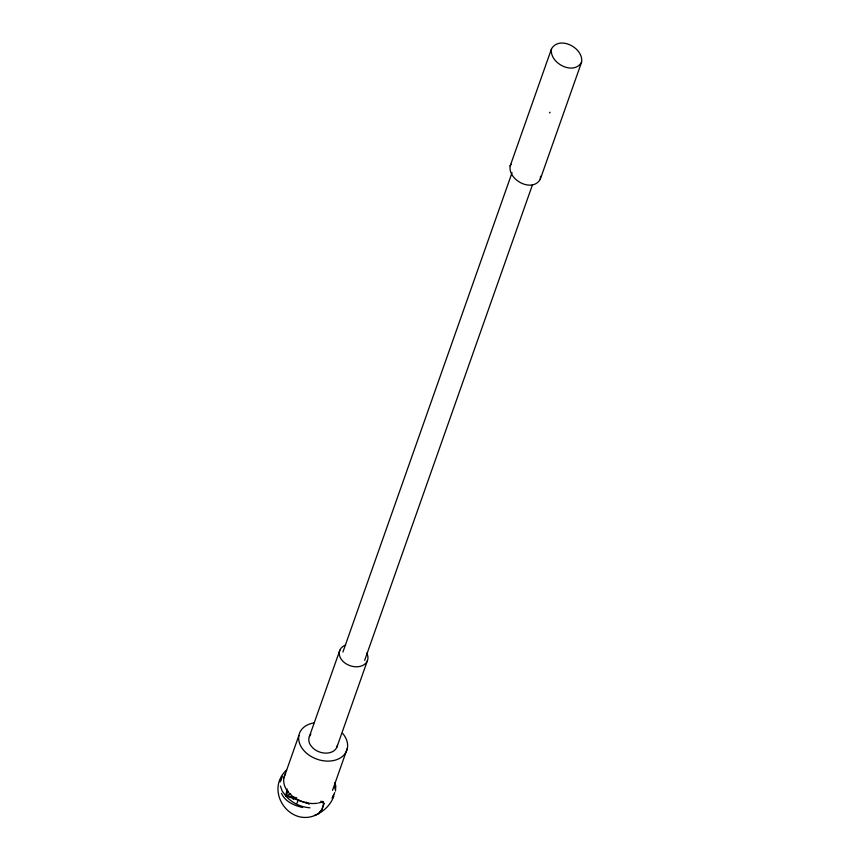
<?xml version="1.0" encoding="UTF-8"?>
<svg xmlns="http://www.w3.org/2000/svg" width="860" height="860" viewBox="0 0 860 860"><rect width="100%" height="100%" fill="white"/><g stroke="black" fill="none" stroke-linecap="round" stroke-linejoin="round"><path stroke-width="1.29" d="M335.475 791.103L335.787 785.889L334.819 782.772M335.013 789.168L334.647 784.589M510.173 165.969C507.776 180.202 532.458 192.995 540.263 179.267L581.575 62.21C583.972 47.988 559.29 35.196 551.475 48.913L510.173 165.969L511.066 164.281M551.475 48.913C549.078 63.145 573.76 75.938 581.575 62.21M540.263 179.267L540.564 176.278M287.111 788.975L285.756 795.532L296.786 797.843M283.897 777.956L298.871 735.537M309.374 736.568L339.84 650.235M342.904 652.063L512.055 172.688M364.651 660.383L532.458 184.814M336.905 747.114L367.37 660.77M332.519 790.361L347.408 748.135M280.134 781.912L281.747 777.795M280.425 780.987L282.295 776.3M333.863 796.156C330.616 805.067 323.252 812.227 314.362 815.484M332.143 798.252L333.777 794.618M332.347 797.843L334.712 792.587M296.915 803.186L298.656 799.574M309.987 807.82C300.688 807.088 291.701 802.896 285.627 795.747L288.476 791.221M318.684 813.517L321.93 809.4L323.812 803.498L322.822 801.348M286.616 769.958C263.418 791.35 291.303 829.943 318.845 813.485L322.091 809.411L323.951 803.552L322.199 801.531M549.465 112.918L550.131 112.241M285.692 795.812L290.615 793.974M302.623 807.518C294.292 805.53 285.101 801.767 281.51 793.35M305.956 802.09L309.31 803.96L285.746 795.887L282.22 791.125L280.403 786.051M320.823 801.154L323.951 803.552L322.081 801.52M293.464 799.338L292.475 797.231L293.507 799.316M337.41 745.287A14.749 10.793 19.4 0 1 327.681 753.048A14.749 10.793 19.4 0 1 312.717 747.856L310.514 745.179A14.749 10.793 19.4 0 1 310.901 734.161M366.779 653.116A14.749 10.793 19.4 0 1 360.071 666.392A14.749 10.793 19.4 0 1 341.183 659.158A14.749 10.793 19.4 0 1 345.688 645.043M322.973 801.595A25.155 18.415 19.4 0 1 318.587 802.971M317.415 803.186A25.155 18.415 19.4 0 1 293.142 796.876L288.648 792.683A25.155 18.415 19.4 0 1 285.595 773.452M342.656 733.408A25.155 18.415 19.4 0 1 336.185 759.842A25.155 18.415 19.4 0 1 301.344 747.125A25.155 18.415 19.4 0 1 313.889 722.916"/></g></svg>
